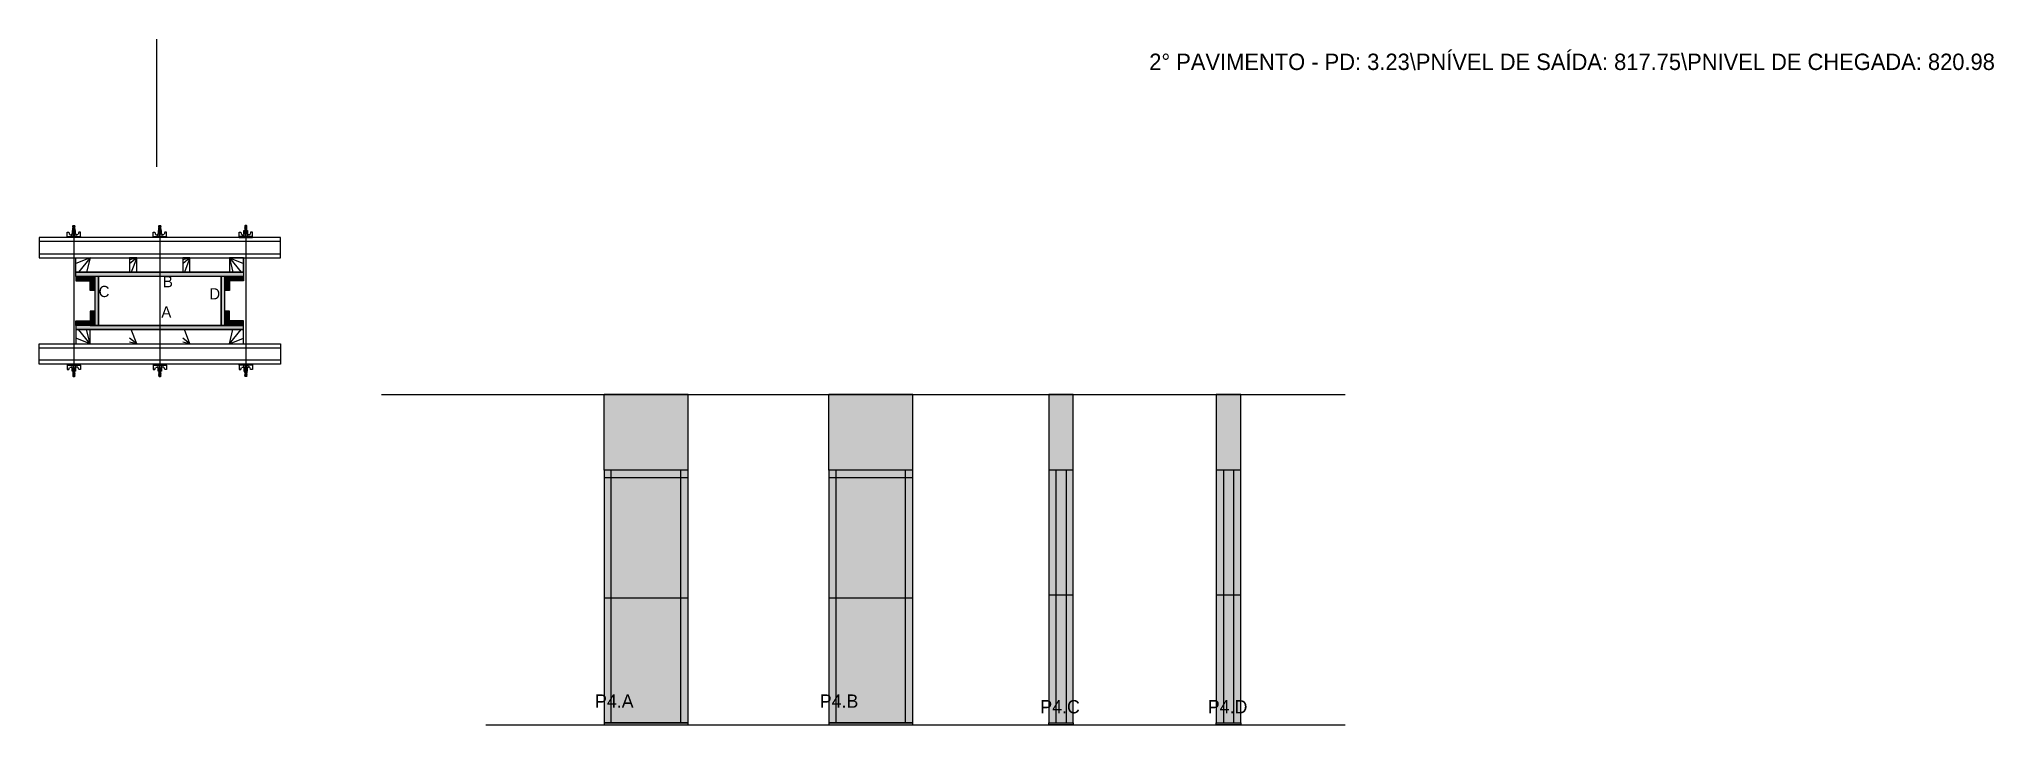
# Model space of a CAD drawing. Header units: metres. Extents: x 1940 to 3851, y 10832 to 11503.
import ezdxf

# ---------------------------------------------------------------- set-up
doc = ezdxf.new("R2010")
doc.units = ezdxf.units.M
for name, color, linetype in [('CHAPA', 7, 'Continuous'), ('COTA', 7, 'Continuous'), ('Hachura', 7, 'Continuous'), ('Madeira', 7, 'Continuous'), ('NOMENCLATURA', 7, 'Continuous'), ('Nível', 7, 'Continuous'), ('Painéis', 7, 'Continuous'), ('Perfil Metálico', 7, 'Continuous'), ('SARR_2.2x7', 7, 'Continuous'), ('SARRAFO', 7, 'Continuous'), ('Texto Seção', 7, 'Continuous'), ('TEXTO_GERAL', 7, 'Continuous')]:
    doc.layers.add(name, color=color, linetype=linetype)

msp = doc.modelspace()

# ---------------------------------------------------------------- hatches: boundary and pattern name
at = {"layer": 'COTA'}
h = msp.add_hatch(color=7, dxfattribs=at)
h.dxf.hatch_style = 1
h.paths.add_polyline_path([(2492.3, 11155.3), (2492.3, 11081.3), (2492.3, 11081.3), (2574.3, 11081.3), (2574.3, 11081.3), (2574.3, 11155.3), (2574.3, 11155.3), (2492.3, 11155.3)])
h = msp.add_hatch(color=7, dxfattribs=at)
h.dxf.hatch_style = 1
h.paths.add_polyline_path([(2712, 11155.3), (2712, 11081.3), (2712, 11081.3), (2794, 11081.3), (2794, 11081.3), (2794, 11155.3), (2794, 11155.3), (2712, 11155.3)])
h = msp.add_hatch(color=7, dxfattribs=at)
h.dxf.hatch_style = 1
h.paths.add_polyline_path([(2926.9, 11081.3), (2950.9, 11081.3), (2950.9, 11081.3), (2950.9, 11155.3), (2950.9, 11155.3), (2926.9, 11155.3), (2926.9, 11155.3), (2926.9, 11081.3)])
h = msp.add_hatch(color=7, dxfattribs=at)
h.dxf.hatch_style = 1
h.paths.add_polyline_path([(3090.7, 11081.3), (3114.7, 11081.3), (3114.7, 11081.3), (3114.7, 11155.3), (3114.7, 11155.3), (3090.7, 11155.3), (3090.7, 11155.3), (3090.7, 11081.3)])
at = {"layer": 'Hachura'}
h = msp.add_hatch(color=7, dxfattribs=at)
h.dxf.hatch_style = 1
h.paths.add_polyline_path([(1975.9, 11271), (1975.9, 11275), (1975.9, 11275), (2139.9, 11275), (2139.9, 11275), (2139.9, 11271), (2139.9, 11271), (1975.9, 11271)])
h = msp.add_hatch(color=7, dxfattribs=at)
h.dxf.hatch_style = 1
h.paths.add_polyline_path([(1975.9, 11271), (1975.9, 11275), (1975.9, 11275), (2139.9, 11275), (2139.9, 11275), (2139.9, 11271), (2139.9, 11271), (1975.9, 11271)])
h = msp.add_hatch(color=7, dxfattribs=at)
h.dxf.hatch_style = 1
h.paths.add_polyline_path([(1989.9, 11271), (1989.9, 11266.6), (1989.9, 11266.6), (1975.9, 11266.6), (1975.9, 11266.6), (1975.9, 11271), (1975.9, 11271), (1989.9, 11271)])
h = msp.add_hatch(color=7, dxfattribs=at)
h.dxf.hatch_style = 1
h.paths.add_polyline_path([(1994.3, 11271), (1989.9, 11271), (1989.9, 11271), (1989.9, 11257), (1989.9, 11257), (1994.3, 11257), (1994.3, 11257), (1994.3, 11271)])
h = msp.add_hatch(color=7, dxfattribs=at)
h.dxf.hatch_style = 1
h.paths.add_polyline_path([(1997.9, 11271), (1994.3, 11271), (1994.3, 11271), (1994.3, 11223), (1994.3, 11223), (1997.9, 11223), (1997.9, 11223), (1997.9, 11271)])
h = msp.add_hatch(color=7, dxfattribs=at)
h.dxf.hatch_style = 1
h.paths.add_polyline_path([(1997.9, 11271), (1994.3, 11271), (1994.3, 11271), (1994.3, 11223), (1994.3, 11223), (1997.9, 11223), (1997.9, 11223), (1997.9, 11271)])
h = msp.add_hatch(color=7, dxfattribs=at)
h.dxf.hatch_style = 1
h.paths.add_polyline_path([(2121.5, 11271), (2117.9, 11271), (2117.9, 11271), (2117.9, 11223), (2117.9, 11223), (2121.5, 11223), (2121.5, 11223), (2121.5, 11271)])
h = msp.add_hatch(color=7, dxfattribs=at)
h.dxf.hatch_style = 1
h.paths.add_polyline_path([(2121.5, 11271), (2117.9, 11271), (2117.9, 11271), (2117.9, 11223), (2117.9, 11223), (2121.5, 11223), (2121.5, 11223), (2121.5, 11271)])
h = msp.add_hatch(color=7, dxfattribs=at)
h.dxf.hatch_style = 1
h.paths.add_polyline_path([(2125.9, 11271), (2121.5, 11271), (2121.5, 11271), (2121.5, 11257), (2121.5, 11257), (2125.9, 11257), (2125.9, 11257), (2125.9, 11271)])
h = msp.add_hatch(color=7, dxfattribs=at)
h.dxf.hatch_style = 1
h.paths.add_polyline_path([(2125.9, 11271), (2125.9, 11266.6), (2125.9, 11266.6), (2139.9, 11266.6), (2139.9, 11266.6), (2139.9, 11271), (2139.9, 11271), (2125.9, 11271)])
h = msp.add_hatch(color=7, dxfattribs=at)
h.dxf.hatch_style = 1
h.paths.add_polyline_path([(1994.3, 11223), (1989.9, 11223), (1989.9, 11223), (1989.9, 11237), (1989.9, 11237), (1994.3, 11237), (1994.3, 11237), (1994.3, 11223)])
h = msp.add_hatch(color=7, dxfattribs=at)
h.dxf.hatch_style = 1
h.paths.add_polyline_path([(2125.9, 11223), (2121.5, 11223), (2121.5, 11223), (2121.5, 11237), (2121.5, 11237), (2125.9, 11237), (2125.9, 11237), (2125.9, 11223)])
h = msp.add_hatch(color=7, dxfattribs=at)
h.dxf.hatch_style = 1
h.paths.add_polyline_path([(1989.9, 11223), (1989.9, 11227.4), (1989.9, 11227.4), (1975.9, 11227.4), (1975.9, 11227.4), (1975.9, 11223), (1975.9, 11223), (1989.9, 11223)])
h = msp.add_hatch(color=7, dxfattribs=at)
h.dxf.hatch_style = 1
h.paths.add_polyline_path([(1975.9, 11223), (1975.9, 11219), (1975.9, 11219), (2139.9, 11219), (2139.9, 11219), (2139.9, 11223), (2139.9, 11223), (1975.9, 11223)])
h = msp.add_hatch(color=7, dxfattribs=at)
h.dxf.hatch_style = 1
h.paths.add_polyline_path([(1975.9, 11223), (1975.9, 11219), (1975.9, 11219), (2139.9, 11219), (2139.9, 11219), (2139.9, 11223), (2139.9, 11223), (1975.9, 11223)])
h = msp.add_hatch(color=7, dxfattribs=at)
h.dxf.hatch_style = 1
h.paths.add_polyline_path([(2125.9, 11223), (2125.9, 11227.4), (2125.9, 11227.4), (2139.9, 11227.4), (2139.9, 11227.4), (2139.9, 11223), (2139.9, 11223), (2125.9, 11223)])
h = msp.add_hatch(color=7, dxfattribs=at)
h.dxf.hatch_style = 1
h.paths.add_polyline_path([(2574.3, 10832.3), (2574.3, 11081.3), (2574.3, 11081.3), (2492.3, 11081.3), (2492.3, 11081.3), (2492.3, 10832.3), (2492.3, 10832.3), (2574.3, 10832.3)])
h = msp.add_hatch(color=7, dxfattribs=at)
h.dxf.hatch_style = 1
h.paths.add_polyline_path([(2794, 10832.3), (2794, 11081.3), (2794, 11081.3), (2712, 11081.3), (2712, 11081.3), (2712, 10832.3), (2712, 10832.3), (2794, 10832.3)])
h = msp.add_hatch(color=7, dxfattribs=at)
h.dxf.hatch_style = 1
h.paths.add_polyline_path([(2950.9, 10832.3), (2950.9, 11081.3), (2950.9, 11081.3), (2926.9, 11081.3), (2926.9, 11081.3), (2926.9, 10832.3), (2926.9, 10832.3), (2950.9, 10832.3)])
h = msp.add_hatch(color=7, dxfattribs=at)
h.dxf.hatch_style = 1
h.paths.add_polyline_path([(3114.7, 10832.3), (3114.7, 11081.3), (3114.7, 11081.3), (3090.7, 11081.3), (3090.7, 11081.3), (3090.7, 10832.3), (3090.7, 10832.3), (3114.7, 10832.3)])

# ---------------------------------------------------------------- linework, layer by layer
at = {"layer": 'CHAPA', "color": 7, "lineweight": 25}
for points in [[(1975.9, 11271), (1975.9, 11275), (2139.9, 11275), (2139.9, 11271)], [(1975.9, 11271), (1975.9, 11275), (2139.9, 11275), (2139.9, 11271)], [(1997.9, 11271), (1994.3, 11271), (1994.3, 11223), (1997.9, 11223)], [(1997.9, 11271), (1994.3, 11271), (1994.3, 11223), (1997.9, 11223)], [(2121.5, 11271), (2117.9, 11271), (2117.9, 11223), (2121.5, 11223)], [(2121.5, 11271), (2117.9, 11271), (2117.9, 11223), (2121.5, 11223)], [(1975.9, 11223), (1975.9, 11219), (2139.9, 11219), (2139.9, 11223)], [(1975.9, 11223), (1975.9, 11219), (2139.9, 11219), (2139.9, 11223)]]:
    msp.add_lwpolyline(points, close=True, dxfattribs=at)
at = {"layer": 'COTA', "color": 7, "lineweight": 25}
for p, q in [((2574.3, 11155.3), (2492.3, 11155.3)), ((2492.3, 11081.3), (2492.3, 11155.3)), ((2574.3, 11081.3), (2574.3, 11155.3)), ((2794, 11155.3), (2712, 11155.3)), ((2712, 11081.3), (2712, 11155.3)), ((2794, 11081.3), (2794, 11155.3))]:
    msp.add_line(p, q, dxfattribs=at)
for points in [[(2950.9, 11081.3), (2950.9, 11155.3), (2926.9, 11155.3), (2926.9, 11081.3)], [(3114.7, 11081.3), (3114.7, 11155.3), (3090.7, 11155.3), (3090.7, 11081.3)]]:
    msp.add_lwpolyline(points, dxfattribs=at)
at = {"layer": 'Defpoints', "color": 7, "lineweight": 25}
msp.add_line((2054.9, 11378), (2054.9, 11503), dxfattribs=at)
at = {"layer": 'Hachura', "color": 7, "lineweight": 25}
for p, q in [((1967.5, 11309), (1967.5, 11314.1)), ((1967.5, 11314.1), (1969.1, 11314.1)), ((1969.1, 11314.1), (1969.7, 11311.9)), ((1975.6, 11315.7), (1972.2, 11315.7)), ((1972.2, 11315.7), (1972.2, 11312.5)), ((1975.6, 11315.6), (1972.2, 11315.6)), ((1972.8, 11320), (1975, 11319)), ((1974.9, 11318.7), (1972.8, 11319.8)), ((1972.8, 11318.9), (1975, 11317.8)), ((1974.9, 11317.6), (1972.8, 11318.6)), ((1972.8, 11317.7), (1975, 11316.6)), ((1974.9, 11316.4), (1972.8, 11317.5)), ((1974, 11315.7), (1972.8, 11316.3)), ((1972.9, 11320.5), (1973.2, 11320.8)), ((1972.9, 11320.1), (1972.9, 11320.5)), ((1972.9, 11320.5), (1972.9, 11320.5)), ((1974.8, 11320.5), (1972.9, 11320.5)), ((1972.9, 11320.1), (1974.8, 11319.2)), ((1972.9, 11320.1), (1974.8, 11319.2)), ((1972.9, 11319), (1972.9, 11319.6)), ((1974.8, 11318.6), (1972.9, 11319.6)), ((1972.9, 11319), (1974.8, 11318)), ((1972.9, 11317.8), (1972.9, 11318.5)), ((1974.8, 11317.5), (1972.9, 11318.5)), ((1972.9, 11318.2), (1972.9, 11318.5)), ((1972.9, 11317.8), (1974.8, 11316.8)), ((1972.9, 11316.6), (1972.9, 11317.3)), ((1974.8, 11316.3), (1972.9, 11317.3)), ((1972.9, 11316.6), (1974.8, 11315.7)), ((1973.8, 11315.7), (1972.9, 11316.1)), ((1972.9, 11315.7), (1972.9, 11316.1)), ((1973.2, 11320.8), (1974.5, 11320.8)), ((1973.3, 11315.7), (1973.3, 11312.5)), ((1974.8, 11319.8), (1973.5, 11320.5)), ((1974.9, 11319.9), (1973.8, 11320.5)), ((1973.9, 11319.8), (1973.9, 11178)), ((1974.3, 11320.5), (1975, 11320.1)), ((1974.8, 11320.5), (1974.5, 11320.8)), ((1974.6, 11320.5), (1974.8, 11320.3)), ((1974.8, 11320.3), (1974.8, 11320.5)), ((1974.8, 11319.8), (1974.8, 11319.2)), ((1974.8, 11318), (1974.8, 11318.6)), ((1974.8, 11317.3), (1974.8, 11317.5)), ((1974.8, 11317.3), (1974.8, 11316.8)), ((1974.8, 11316.3), (1974.8, 11315.7)), ((1974.8, 11315.7), (1974.8, 11312.5)), ((1975.6, 11312.5), (1975.6, 11315.7)), ((1978.7, 11314.1), (1978.1, 11311.9)), ((1980.4, 11314.1), (1978.7, 11314.1)), ((1980.4, 11309.9), (1980.4, 11314.1)), ((2051.5, 11309), (2051.5, 11314.1)), ((2051.5, 11314.1), (2053.1, 11314.1)), ((2053.1, 11314.1), (2053.7, 11311.9)), ((2059.6, 11315.7), (2056.2, 11315.7)), ((2056.2, 11315.7), (2056.2, 11312.5)), ((2059.6, 11315.6), (2056.2, 11315.6)), ((2056.8, 11320), (2059, 11319)), ((2058.9, 11318.7), (2056.8, 11319.8)), ((2056.8, 11318.9), (2059, 11317.8)), ((2058.9, 11317.6), (2056.8, 11318.6)), ((2056.8, 11317.7), (2059, 11316.6)), ((2058.9, 11316.4), (2056.8, 11317.5)), ((2058, 11315.7), (2056.8, 11316.3)), ((2056.9, 11320.5), (2057.2, 11320.8)), ((2056.9, 11320.1), (2056.9, 11320.5)), ((2056.9, 11320.5), (2056.9, 11320.5)), ((2058.8, 11320.5), (2056.9, 11320.5)), ((2056.9, 11320.1), (2058.8, 11319.2)), ((2056.9, 11320.1), (2058.8, 11319.2)), ((2056.9, 11319), (2056.9, 11319.6)), ((2058.8, 11318.6), (2056.9, 11319.6)), ((2056.9, 11319), (2058.8, 11318)), ((2056.9, 11317.8), (2056.9, 11318.5)), ((2058.8, 11317.5), (2056.9, 11318.5)), ((2056.9, 11318.2), (2056.9, 11318.5)), ((2056.9, 11317.8), (2058.8, 11316.8)), ((2056.9, 11316.6), (2056.9, 11317.3)), ((2058.8, 11316.3), (2056.9, 11317.3)), ((2056.9, 11316.6), (2058.8, 11315.7)), ((2057.8, 11315.7), (2056.9, 11316.1)), ((2056.9, 11315.7), (2056.9, 11316.1)), ((2057.2, 11320.8), (2058.5, 11320.8)), ((2057.3, 11315.7), (2057.3, 11312.5)), ((2058.8, 11319.8), (2057.5, 11320.5)), ((2058.9, 11319.9), (2057.8, 11320.5)), ((2057.9, 11319.8), (2057.9, 11178)), ((2058.3, 11320.5), (2059, 11320.1)), ((2058.8, 11320.5), (2058.5, 11320.8)), ((2058.6, 11320.5), (2058.8, 11320.3)), ((2058.8, 11320.3), (2058.8, 11320.5)), ((2058.8, 11319.8), (2058.8, 11319.2)), ((2058.8, 11318), (2058.8, 11318.6)), ((2058.8, 11317.3), (2058.8, 11317.5)), ((2058.8, 11317.3), (2058.8, 11316.8)), ((2058.8, 11316.3), (2058.8, 11315.7)), ((2058.8, 11315.7), (2058.8, 11312.5)), ((2059.6, 11312.5), (2059.6, 11315.7)), ((2062.7, 11314.1), (2062.1, 11311.9)), ((2064.4, 11314.1), (2062.7, 11314.1)), ((2064.4, 11309.9), (2064.4, 11314.1)), ((2135.5, 11309.9), (2135.5, 11314.1)), ((2135.5, 11314.1), (2137.1, 11314.1)), ((2137.1, 11314.1), (2137.7, 11311.9)), ((2140.2, 11315.7), (2143.6, 11315.7)), ((2140.2, 11312.5), (2140.2, 11315.7)), ((2140.2, 11315.6), (2143.6, 11315.6)), ((2141.5, 11320.5), (2140.9, 11320.1)), ((2140.9, 11319.9), (2142, 11320.5)), ((2143, 11320), (2140.9, 11319)), ((2140.9, 11318.7), (2143.1, 11319.8)), ((2143, 11318.9), (2140.9, 11317.8)), ((2140.9, 11317.6), (2143.1, 11318.6)), ((2143, 11317.7), (2140.9, 11316.6)), ((2140.9, 11316.4), (2143.1, 11317.5)), ((2141, 11320.5), (2141.3, 11320.8)), ((2141.3, 11320.5), (2141, 11320.3)), ((2141, 11320.3), (2141, 11320.5)), ((2141, 11319.8), (2142.3, 11320.5)), ((2141, 11320.5), (2143, 11320.5)), ((2143, 11320.1), (2141, 11319.2)), ((2143, 11320.1), (2141, 11319.2)), ((2141, 11319.8), (2141, 11319.2)), ((2141, 11318.6), (2143, 11319.6)), ((2143, 11319), (2141, 11318)), ((2141, 11318), (2141, 11318.6)), ((2141, 11317.5), (2143, 11318.5)), ((2143, 11317.8), (2141, 11316.8)), ((2141, 11317.3), (2141, 11317.5)), ((2141, 11317.3), (2141, 11316.8)), ((2141, 11316.3), (2143, 11317.3)), ((2143, 11316.6), (2141, 11315.7)), ((2141, 11316.3), (2141, 11315.7)), ((2141, 11315.7), (2141, 11312.5)), ((2142.6, 11320.8), (2141.3, 11320.8)), ((2141.8, 11315.7), (2143.1, 11316.3)), ((2141.9, 11319.8), (2141.9, 11178)), ((2142, 11315.7), (2143, 11316.1)), ((2143, 11320.5), (2142.6, 11320.8)), ((2142.6, 11315.7), (2142.6, 11312.5)), ((2143, 11320.1), (2143, 11320.5)), ((2143, 11320.5), (2143, 11320.5)), ((2143, 11319), (2143, 11319.6)), ((2143, 11317.8), (2143, 11318.5)), ((2143, 11318.2), (2143, 11318.5)), ((2143, 11316.6), (2143, 11317.3)), ((2143, 11315.7), (2143, 11316.1)), ((2143.6, 11315.7), (2143.6, 11312.5)), ((2146.7, 11314.1), (2146.1, 11311.9)), ((2148.4, 11314.1), (2146.7, 11314.1)), ((2148.4, 11309), (2148.4, 11314.1)), ((1967.5, 11309.9), (1980.4, 11309.9)), ((1967.5, 11309.9), (1972.6, 11309.9)), ((1980.4, 11309), (1967.5, 11309)), ((1967.6, 11309.9), (1967.6, 11309)), ((1967.8, 11309.9), (1967.8, 11309)), ((1968.2, 11309.9), (1968.2, 11309)), ((1968.6, 11309.9), (1968.6, 11309)), ((1969.5, 11309.9), (1969.5, 11309)), ((1970, 11311.7), (1972, 11311.7)), ((1970.9, 11309.9), (1970.9, 11309)), ((1979.4, 11309), (1971.6, 11309)), ((1972, 11312.5), (1975.8, 11312.5)), ((1972, 11309.9), (1972, 11312.5)), ((1973.9, 11309.9), (1972, 11309.9)), ((1972.6, 11309.9), (1973.3, 11309.9)), ((1973, 11309.6), (1973, 11309.8)), ((1973, 11309.1), (1973, 11309.6)), ((1973.6, 11309.9), (1973.6, 11311.9)), ((1973.9, 11309.9), (1973.9, 11309)), ((1974.1, 11311.9), (1974.1, 11309.9)), ((1974.9, 11309.8), (1974.9, 11309.3)), ((1975.8, 11312.5), (1975.6, 11312.5)), ((1975.8, 11312.5), (1975.6, 11312.5)), ((1975.8, 11312.5), (1975.8, 11309.9)), ((1977.8, 11311.7), (1975.8, 11311.7)), ((1976.9, 11309.9), (1976.9, 11309)), ((1978.4, 11309.9), (1978.4, 11309)), ((1979.2, 11309.9), (1979.2, 11309)), ((1979.7, 11309.9), (1979.7, 11309)), ((1980, 11309.9), (1980, 11309)), ((1980.2, 11309.9), (1980.2, 11309)), ((1980.4, 11309.9), (1980.4, 11309)), ((2051.5, 11309.9), (2064.4, 11309.9)), ((2051.5, 11309.9), (2056.6, 11309.9)), ((2064.4, 11309), (2051.5, 11309)), ((2051.6, 11309.9), (2051.6, 11309)), ((2051.8, 11309.9), (2051.8, 11309)), ((2052.2, 11309.9), (2052.2, 11309)), ((2052.6, 11309.9), (2052.6, 11309)), ((2053.5, 11309.9), (2053.5, 11309)), ((2054, 11311.7), (2056, 11311.7)), ((2054.9, 11309.9), (2054.9, 11309)), ((2063.4, 11309), (2055.6, 11309)), ((2056, 11312.5), (2059.8, 11312.5)), ((2056, 11309.9), (2056, 11312.5)), ((2057.9, 11309.9), (2056, 11309.9)), ((2056.6, 11309.9), (2057.3, 11309.9)), ((2057, 11309.6), (2057, 11309.8)), ((2057, 11309.1), (2057, 11309.6)), ((2057.6, 11309.9), (2057.6, 11311.9)), ((2057.9, 11309.9), (2057.9, 11309)), ((2058.1, 11311.9), (2058.1, 11309.9)), ((2058.9, 11309.8), (2058.9, 11309.3)), ((2059.8, 11312.5), (2059.6, 11312.5)), ((2059.8, 11312.5), (2059.6, 11312.5)), ((2059.8, 11312.5), (2059.8, 11309.9)), ((2061.8, 11311.7), (2059.8, 11311.7)), ((2060.9, 11309.9), (2060.9, 11309)), ((2062.4, 11309.9), (2062.4, 11309)), ((2063.2, 11309.9), (2063.2, 11309)), ((2063.7, 11309.9), (2063.7, 11309)), ((2064, 11309.9), (2064, 11309)), ((2064.2, 11309.9), (2064.2, 11309)), ((2064.4, 11309.9), (2064.4, 11309)), ((2148.4, 11309.9), (2135.5, 11309.9)), ((2135.5, 11309.9), (2135.5, 11309)), ((2135.5, 11309), (2148.4, 11309)), ((2135.6, 11309.9), (2135.6, 11309)), ((2135.8, 11309.9), (2135.8, 11309)), ((2136.2, 11309.9), (2136.2, 11309)), ((2136.4, 11309), (2144.2, 11309)), ((2136.6, 11309.9), (2136.6, 11309)), ((2137.5, 11309.9), (2137.5, 11309)), ((2138, 11311.7), (2140, 11311.7)), ((2138.9, 11309.9), (2138.9, 11309)), ((2143.9, 11312.5), (2140, 11312.5)), ((2140, 11312.5), (2140, 11309.9)), ((2140, 11312.5), (2140.2, 11312.5)), ((2140, 11312.5), (2140.2, 11312.5)), ((2140.9, 11309.8), (2140.9, 11309.3)), ((2141.7, 11311.9), (2141.7, 11309.9)), ((2141.9, 11309.9), (2143.9, 11309.9)), ((2141.9, 11309.9), (2141.9, 11309)), ((2142.2, 11309.9), (2142.2, 11311.9)), ((2143.2, 11309.9), (2142.6, 11309.9)), ((2142.9, 11309.6), (2142.9, 11309.8)), ((2142.9, 11309.1), (2142.9, 11309.6)), ((2148.4, 11309.9), (2143.2, 11309.9)), ((2143.9, 11309.9), (2143.9, 11312.5)), ((2145.8, 11311.7), (2143.9, 11311.7)), ((2145, 11309.9), (2145, 11309)), ((2146.4, 11309.9), (2146.4, 11309)), ((2147.2, 11309.9), (2147.2, 11309)), ((2147.7, 11309.9), (2147.7, 11309)), ((2148, 11309.9), (2148, 11309)), ((2148.2, 11309.9), (2148.2, 11309)), ((1980.4, 11185), (1967.5, 11185)), ((1967.5, 11185), (1967.5, 11179.8)), ((1967.5, 11184.1), (1980.4, 11184.1)), ((1967.5, 11184.1), (1972.6, 11184.1)), ((1967.5, 11179.8), (1969.1, 11179.8)), ((1967.6, 11184.1), (1967.6, 11185)), ((1967.8, 11184.1), (1967.8, 11185)), ((1968.2, 11184.1), (1968.2, 11185)), ((1968.6, 11184.1), (1968.6, 11185)), ((1969.1, 11179.8), (1969.7, 11182)), ((1969.5, 11184.1), (1969.5, 11185)), ((1970, 11182.3), (1972, 11182.3)), ((1970.9, 11184.1), (1970.9, 11185)), ((1979.4, 11185), (1971.6, 11185)), ((1973.9, 11184.1), (1972, 11184.1)), ((1972, 11184.1), (1972, 11181.5)), ((1972, 11181.5), (1975.8, 11181.5)), ((1972.2, 11178.3), (1972.2, 11181.5)), ((1972.6, 11184.1), (1973.3, 11184.1)), ((1973, 11184.8), (1973, 11184.4)), ((1973, 11184.4), (1973, 11184.2)), ((1973.3, 11178.3), (1973.3, 11181.5)), ((1973.6, 11184.1), (1973.6, 11182.1)), ((1973.9, 11184.1), (1973.9, 11185)), ((1974.1, 11182.1), (1974.1, 11184.1)), ((1974.8, 11178.3), (1974.8, 11181.5)), ((1974.9, 11184.2), (1974.9, 11184.6)), ((1975.6, 11181.5), (1975.6, 11178.3)), ((1975.8, 11181.5), (1975.6, 11181.5)), ((1975.8, 11181.5), (1975.6, 11181.5)), ((1977.8, 11182.3), (1975.8, 11182.3)), ((1975.8, 11181.5), (1975.8, 11184.1)), ((1976.9, 11184.1), (1976.9, 11185)), ((1978.7, 11179.8), (1978.1, 11182)), ((1978.4, 11184.1), (1978.4, 11185)), ((1980.4, 11179.8), (1978.7, 11179.8)), ((1979.2, 11184.1), (1979.2, 11185)), ((1979.7, 11184.1), (1979.7, 11185)), ((1980, 11184.1), (1980, 11185)), ((1980.2, 11184.1), (1980.2, 11185)), ((1980.4, 11184.1), (1980.4, 11185)), ((1980.4, 11184.1), (1980.4, 11179.8)), ((2064.4, 11185), (2051.5, 11185)), ((2051.5, 11185), (2051.5, 11179.8)), ((2051.5, 11184.1), (2064.4, 11184.1)), ((2051.5, 11184.1), (2056.6, 11184.1)), ((2051.5, 11179.8), (2053.1, 11179.8)), ((2051.6, 11184.1), (2051.6, 11185)), ((2051.8, 11184.1), (2051.8, 11185)), ((2052.2, 11184.1), (2052.2, 11185)), ((2052.6, 11184.1), (2052.6, 11185)), ((2053.1, 11179.8), (2053.7, 11182)), ((2053.5, 11184.1), (2053.5, 11185)), ((2054, 11182.3), (2056, 11182.3)), ((2054.9, 11184.1), (2054.9, 11185)), ((2063.4, 11185), (2055.6, 11185)), ((2057.9, 11184.1), (2056, 11184.1)), ((2056, 11184.1), (2056, 11181.5)), ((2056, 11181.5), (2059.8, 11181.5)), ((2056.2, 11178.3), (2056.2, 11181.5)), ((2056.6, 11184.1), (2057.3, 11184.1)), ((2057, 11184.8), (2057, 11184.4)), ((2057, 11184.4), (2057, 11184.2)), ((2057.3, 11178.3), (2057.3, 11181.5)), ((2057.6, 11184.1), (2057.6, 11182.1)), ((2057.9, 11184.1), (2057.9, 11185)), ((2058.1, 11182.1), (2058.1, 11184.1)), ((2058.8, 11178.3), (2058.8, 11181.5)), ((2058.9, 11184.2), (2058.9, 11184.6)), ((2059.6, 11181.5), (2059.6, 11178.3)), ((2059.8, 11181.5), (2059.6, 11181.5)), ((2059.8, 11181.5), (2059.6, 11181.5)), ((2061.8, 11182.3), (2059.8, 11182.3)), ((2059.8, 11181.5), (2059.8, 11184.1)), ((2060.9, 11184.1), (2060.9, 11185)), ((2062.7, 11179.8), (2062.1, 11182)), ((2062.4, 11184.1), (2062.4, 11185)), ((2064.4, 11179.8), (2062.7, 11179.8)), ((2063.2, 11184.1), (2063.2, 11185)), ((2063.7, 11184.1), (2063.7, 11185)), ((2064, 11184.1), (2064, 11185)), ((2064.2, 11184.1), (2064.2, 11185)), ((2064.4, 11184.1), (2064.4, 11185)), ((2064.4, 11184.1), (2064.4, 11179.8)), ((2135.5, 11185), (2148.4, 11185)), ((2135.5, 11184.1), (2135.5, 11185)), ((2148.4, 11184.1), (2135.5, 11184.1)), ((2135.5, 11184.1), (2135.5, 11179.8)), ((2135.5, 11179.8), (2137.1, 11179.8)), ((2135.6, 11184.1), (2135.6, 11185)), ((2135.8, 11184.1), (2135.8, 11185)), ((2136.2, 11184.1), (2136.2, 11185)), ((2136.4, 11185), (2144.2, 11185)), ((2136.6, 11184.1), (2136.6, 11185)), ((2137.1, 11179.8), (2137.7, 11182)), ((2137.5, 11184.1), (2137.5, 11185)), ((2138, 11182.3), (2140, 11182.3)), ((2138.9, 11184.1), (2138.9, 11185)), ((2140, 11181.5), (2140, 11184.1)), ((2143.9, 11181.5), (2140, 11181.5)), ((2140, 11181.5), (2140.2, 11181.5)), ((2140, 11181.5), (2140.2, 11181.5)), ((2140.2, 11181.5), (2140.2, 11178.3)), ((2140.9, 11184.2), (2140.9, 11184.6)), ((2141, 11178.3), (2141, 11181.5)), ((2141.7, 11182.1), (2141.7, 11184.1)), ((2141.9, 11184.1), (2141.9, 11185)), ((2141.9, 11184.1), (2143.9, 11184.1)), ((2142.2, 11184.1), (2142.2, 11182.1)), ((2143.2, 11184.1), (2142.6, 11184.1)), ((2142.6, 11178.3), (2142.6, 11181.5)), ((2142.9, 11184.8), (2142.9, 11184.4)), ((2142.9, 11184.4), (2142.9, 11184.2)), ((2148.4, 11184.1), (2143.2, 11184.1)), ((2143.6, 11178.3), (2143.6, 11181.5)), ((2143.9, 11184.1), (2143.9, 11181.5)), ((2145.8, 11182.3), (2143.9, 11182.3)), ((2145, 11184.1), (2145, 11185)), ((2146.7, 11179.8), (2146.1, 11182)), ((2146.4, 11184.1), (2146.4, 11185)), ((2148.4, 11179.8), (2146.7, 11179.8)), ((2147.2, 11184.1), (2147.2, 11185)), ((2147.7, 11184.1), (2147.7, 11185)), ((2148, 11184.1), (2148, 11185)), ((2148.2, 11184.1), (2148.2, 11185)), ((2148.4, 11185), (2148.4, 11179.8)), ((1975.6, 11178.3), (1972.2, 11178.3)), ((1975.6, 11178.3), (1972.2, 11178.3)), ((1974, 11178.3), (1972.8, 11177.6)), ((1974.9, 11177.5), (1972.8, 11176.5)), ((1972.8, 11176.2), (1975, 11177.3)), ((1974.9, 11176.4), (1972.8, 11175.3)), ((1972.8, 11175.1), (1975, 11176.2)), ((1974.9, 11175.2), (1972.8, 11174.2)), ((1972.8, 11173.9), (1975, 11175)), ((1972.9, 11177.3), (1974.8, 11178.3)), ((1973.8, 11178.3), (1972.9, 11177.8)), ((1972.9, 11178.3), (1972.9, 11177.8)), ((1974.8, 11177.6), (1972.9, 11176.7)), ((1972.9, 11177.3), (1972.9, 11176.7)), ((1972.9, 11176.1), (1974.8, 11177.1)), ((1974.8, 11176.5), (1972.9, 11175.5)), ((1972.9, 11176.1), (1972.9, 11175.5)), ((1972.9, 11175), (1974.8, 11175.9)), ((1972.9, 11175.7), (1972.9, 11175.5)), ((1974.8, 11175.3), (1972.9, 11174.3)), ((1972.9, 11175), (1972.9, 11174.3)), ((1972.9, 11173.8), (1974.8, 11174.8)), ((1972.9, 11173.8), (1974.8, 11174.8)), ((1972.9, 11173.8), (1972.9, 11173.5)), ((1972.9, 11173.5), (1972.9, 11173.5)), ((1972.9, 11173.5), (1973.2, 11173.2)), ((1974.8, 11173.5), (1972.9, 11173.5)), ((1973.2, 11173.2), (1974.5, 11173.2)), ((1974.8, 11174.1), (1973.5, 11173.5)), ((1974.9, 11174.1), (1973.8, 11173.5)), ((1974.3, 11173.5), (1975, 11173.8)), ((1974.8, 11173.5), (1974.5, 11173.2)), ((1974.6, 11173.5), (1974.8, 11173.6)), ((1974.8, 11177.6), (1974.8, 11178.3)), ((1974.8, 11176.7), (1974.8, 11177.1)), ((1974.8, 11176.7), (1974.8, 11176.5)), ((1974.8, 11175.9), (1974.8, 11175.3)), ((1974.8, 11174.1), (1974.8, 11174.8)), ((1974.8, 11173.6), (1974.8, 11173.5)), ((2059.6, 11178.3), (2056.2, 11178.3)), ((2059.6, 11178.3), (2056.2, 11178.3)), ((2058, 11178.3), (2056.8, 11177.6)), ((2058.9, 11177.5), (2056.8, 11176.5)), ((2056.8, 11176.2), (2059, 11177.3)), ((2058.9, 11176.4), (2056.8, 11175.3)), ((2056.8, 11175.1), (2059, 11176.2)), ((2058.9, 11175.2), (2056.8, 11174.2)), ((2056.8, 11173.9), (2059, 11175)), ((2056.9, 11177.3), (2058.8, 11178.3)), ((2057.8, 11178.3), (2056.9, 11177.8)), ((2056.9, 11178.3), (2056.9, 11177.8)), ((2058.8, 11177.6), (2056.9, 11176.7)), ((2056.9, 11177.3), (2056.9, 11176.7)), ((2056.9, 11176.1), (2058.8, 11177.1)), ((2058.8, 11176.5), (2056.9, 11175.5)), ((2056.9, 11176.1), (2056.9, 11175.5)), ((2056.9, 11175), (2058.8, 11175.9)), ((2056.9, 11175.7), (2056.9, 11175.5)), ((2058.8, 11175.3), (2056.9, 11174.3)), ((2056.9, 11175), (2056.9, 11174.3)), ((2056.9, 11173.8), (2058.8, 11174.8)), ((2056.9, 11173.8), (2058.8, 11174.8)), ((2056.9, 11173.8), (2056.9, 11173.5)), ((2056.9, 11173.5), (2056.9, 11173.5)), ((2056.9, 11173.5), (2057.2, 11173.2)), ((2058.8, 11173.5), (2056.9, 11173.5)), ((2057.2, 11173.2), (2058.5, 11173.2)), ((2058.8, 11174.1), (2057.5, 11173.5)), ((2058.9, 11174.1), (2057.8, 11173.5)), ((2058.3, 11173.5), (2059, 11173.8)), ((2058.8, 11173.5), (2058.5, 11173.2)), ((2058.6, 11173.5), (2058.8, 11173.6)), ((2058.8, 11177.6), (2058.8, 11178.3)), ((2058.8, 11176.7), (2058.8, 11177.1)), ((2058.8, 11176.7), (2058.8, 11176.5)), ((2058.8, 11175.9), (2058.8, 11175.3)), ((2058.8, 11174.1), (2058.8, 11174.8)), ((2058.8, 11173.6), (2058.8, 11173.5)), ((2140.2, 11178.3), (2143.6, 11178.3)), ((2140.2, 11178.3), (2143.6, 11178.3)), ((2140.9, 11177.5), (2143.1, 11176.5)), ((2143, 11176.2), (2140.9, 11177.3)), ((2140.9, 11176.4), (2143.1, 11175.3)), ((2143, 11175.1), (2140.9, 11176.2)), ((2140.9, 11175.2), (2143.1, 11174.2)), ((2143, 11173.9), (2140.9, 11175)), ((2140.9, 11174.1), (2142, 11173.5)), ((2141.5, 11173.5), (2140.9, 11173.8)), ((2141, 11177.6), (2141, 11178.3)), ((2143, 11177.3), (2141, 11178.3)), ((2141, 11177.6), (2143, 11176.7)), ((2141, 11176.7), (2141, 11177.1)), ((2143, 11176.1), (2141, 11177.1)), ((2141, 11176.7), (2141, 11176.5)), ((2141, 11176.5), (2143, 11175.5)), ((2141, 11175.9), (2141, 11175.3)), ((2143, 11175), (2141, 11175.9)), ((2141, 11175.3), (2143, 11174.3)), ((2143, 11173.8), (2141, 11174.8)), ((2141, 11174.1), (2141, 11174.8)), ((2143, 11173.8), (2141, 11174.8)), ((2141, 11174.1), (2142.3, 11173.5)), ((2141.3, 11173.5), (2141, 11173.6)), ((2141, 11173.6), (2141, 11173.5)), ((2141, 11173.5), (2141.3, 11173.2)), ((2141, 11173.5), (2143, 11173.5)), ((2142.6, 11173.2), (2141.3, 11173.2)), ((2141.8, 11178.3), (2143.1, 11177.6)), ((2142, 11178.3), (2143, 11177.8)), ((2143, 11173.5), (2142.6, 11173.2)), ((2143, 11178.3), (2143, 11177.8)), ((2143, 11177.3), (2143, 11176.7)), ((2143, 11176.1), (2143, 11175.5)), ((2143, 11175.7), (2143, 11175.5)), ((2143, 11175), (2143, 11174.3)), ((2143, 11173.8), (2143, 11173.5)), ((2143, 11173.5), (2143, 11173.5))]:
    msp.add_line(p, q, dxfattribs=at)
at = {"layer": 'Madeira', "color": 7, "lineweight": 25}
for p, q in [((1989.9, 11289), (1975.9, 11283.6)), ((1989.9, 11289), (1978.4, 11275)), ((1989.9, 11289), (1986.4, 11275)), ((2035.4, 11289), (2028.4, 11283.2)), ((2035.4, 11289), (2028.4, 11287.2)), ((2035.4, 11289), (2030, 11275)), ((2087.4, 11289), (2080.4, 11283.2)), ((2087.4, 11289), (2080.4, 11287.2)), ((2087.4, 11289), (2082, 11275)), ((2125.9, 11289), (2137.4, 11275)), ((2125.9, 11289), (2129.4, 11275)), ((2125.9, 11289), (2139.9, 11283.5)), ((1989.9, 11205), (1978.4, 11219)), ((1989.9, 11205), (1986.4, 11219)), ((2035.4, 11205), (2030, 11219)), ((2087.4, 11205), (2082, 11219)), ((2125.9, 11205), (2137.4, 11219)), ((2125.9, 11205), (2129.4, 11219)), ((1989.9, 11205), (1975.9, 11210.4)), ((2035.4, 11205), (2028.4, 11210.7)), ((2035.4, 11205), (2028.4, 11206.7)), ((2087.4, 11205), (2080.4, 11210.7)), ((2087.4, 11205), (2080.4, 11206.7)), ((2125.9, 11205), (2139.9, 11210.4))]:
    msp.add_line(p, q, dxfattribs=at)
for points in [[(2139.9, 11289), (2139.9, 11275), (1975.9, 11275), (1975.9, 11289)], [(2035.4, 11289), (2028.4, 11289), (2028.4, 11275), (2035.4, 11275)], [(2087.4, 11289), (2080.4, 11289), (2080.4, 11275), (2087.4, 11275)], [(2125.9, 11289), (2125.9, 11275), (2139.9, 11275), (2139.9, 11289)], [(1989.9, 11205), (1989.9, 11219), (1975.9, 11219), (1975.9, 11205)], [(2139.9, 11205), (2139.9, 11219), (1975.9, 11219), (1975.9, 11205)]]:
    msp.add_lwpolyline(points, close=True, dxfattribs=at)
at = {"layer": 'Nível', "color": 7, "lineweight": 25}
for p, q in [((2274.7, 11155.3), (3216.7, 11155.3)), ((2376.8, 10832.3), (3216.7, 10832.3))]:
    msp.add_line(p, q, dxfattribs=at)
at = {"layer": 'Painéis', "color": 7, "lineweight": 25}
for p, q in [((2492.3, 11081.3), (2492.3, 10832.3)), ((2574.3, 11081.3), (2492.3, 11081.3)), ((2574.3, 10832.3), (2574.3, 11081.3)), ((2712, 11081.3), (2712, 10832.3)), ((2794, 11081.3), (2712, 11081.3)), ((2794, 10832.3), (2794, 11081.3)), ((2926.9, 11081.3), (2926.9, 10834.3)), ((2950.9, 11081.3), (2926.9, 11081.3)), ((2950.9, 10834.3), (2950.9, 11081.3)), ((3090.7, 11081.3), (3090.7, 10834.3)), ((3114.7, 11081.3), (3090.7, 11081.3)), ((3114.7, 10834.3), (3114.7, 11081.3)), ((2574.3, 10956.3), (2492.3, 10956.3)), ((2794, 10956.3), (2712, 10956.3)), ((2950.9, 10959.3), (2926.9, 10959.3)), ((3114.7, 10959.3), (3090.7, 10959.3)), ((2492.3, 10834.3), (2574.3, 10834.3)), ((2712, 10834.3), (2794, 10834.3)), ((2926.9, 10834.3), (2950.9, 10834.3)), ((3090.7, 10834.3), (3114.7, 10834.3))]:
    msp.add_line(p, q, dxfattribs=at)
for points in [[(2117.9, 11223), (2117.9, 11271), (1997.9, 11271), (1997.9, 11223)], [(2574.3, 10834.3), (2492.3, 10834.3), (2492.3, 10832.3), (2574.3, 10832.3)], [(2794, 10834.3), (2712, 10834.3), (2712, 10832.3), (2794, 10832.3)], [(2926.9, 10834.3), (2950.9, 10834.3), (2950.9, 10832.3), (2926.9, 10832.3)], [(3090.7, 10834.3), (3114.7, 10834.3), (3114.7, 10832.3), (3090.7, 10832.3)]]:
    msp.add_lwpolyline(points, close=True, dxfattribs=at)
at = {"layer": 'Perfil Metálico', "color": 7, "lineweight": 25}
for points in [[(1939.9, 11309), (1939.9, 11289), (2175.9, 11289), (2175.9, 11309)], [(2175.9, 11293), (2175.9, 11305), (1939.9, 11305), (1939.9, 11293)], [(1939.9, 11185), (1939.9, 11205), (2175.9, 11205), (2175.9, 11185)], [(2175.9, 11201), (2175.9, 11189), (1939.9, 11189), (1939.9, 11201)]]:
    msp.add_lwpolyline(points, close=True, dxfattribs=at)
at = {"layer": 'SARR_2.2x7', "color": 7, "lineweight": 25}
for p, q in [((2492.3, 11074.3), (2574.3, 11074.3)), ((2499.3, 10956.3), (2499.3, 11081.3)), ((2567.3, 10956.3), (2567.3, 11081.3)), ((2712, 11074.3), (2794, 11074.3)), ((2719, 10956.3), (2719, 11081.3)), ((2787, 10956.3), (2787, 11081.3)), ((2933.9, 11081.3), (2933.9, 10834.3)), ((2943.9, 11081.3), (2943.9, 10834.3)), ((3097.7, 11081.3), (3097.7, 10834.3)), ((3107.7, 11081.3), (3107.7, 10834.3)), ((2499.3, 10834.3), (2499.3, 10956.3)), ((2567.3, 10834.3), (2567.3, 10956.3)), ((2719, 10834.3), (2719, 10956.3)), ((2787, 10834.3), (2787, 10956.3)), ((2499.3, 10834.3), (2499.3, 10834.3)), ((2567.3, 10834.3), (2567.3, 10834.3)), ((2719, 10834.3), (2719, 10834.3)), ((2787, 10834.3), (2787, 10834.3))]:
    msp.add_line(p, q, dxfattribs=at)
at = {"layer": 'SARRAFO', "color": 7, "lineweight": 25}
for points in [[(1975.9, 11266.6), (1989.9, 11266.6), (1989.9, 11271), (1975.9, 11271)], [(1989.9, 11257), (1989.9, 11271), (1994.3, 11271), (1994.3, 11257)], [(2121.5, 11257), (2121.5, 11271), (2125.9, 11271), (2125.9, 11257)], [(2139.9, 11266.6), (2125.9, 11266.6), (2125.9, 11271), (2139.9, 11271)], [(1989.9, 11237), (1989.9, 11223), (1994.3, 11223), (1994.3, 11237)], [(2121.5, 11237), (2121.5, 11223), (2125.9, 11223), (2125.9, 11237)], [(1975.9, 11227.4), (1989.9, 11227.4), (1989.9, 11223), (1975.9, 11223)], [(2139.9, 11227.4), (2125.9, 11227.4), (2125.9, 11223), (2139.9, 11223)]]:
    msp.add_lwpolyline(points, close=True, dxfattribs=at)

# ---------------------------------------------------------------- texts
at = {"layer": 'NOMENCLATURA', "color": 7, "lineweight": 25}
msp.add_text('2° PAVIMENTO - PD: 3.23\\PNÍVEL DE SAÍDA: 817.75\\PNIVEL DE CHEGADA: 820.98', height=16, dxfattribs=at).set_placement((3025.2, 11472.8))
at = {"layer": 'Texto Seção', "color": 7, "lineweight": 25}
for s, p in [('P4.A', (2483.4, 10849.1)), ('P4.B', (2703.1, 10849.1)), ('P4.C', (2918.7, 10843.6)), ('P4.D', (3082.5, 10843.6))]:
    msp.add_text(s, height=13, dxfattribs=at).set_placement(p)
at = {"layer": 'TEXTO_GERAL', "color": 7, "lineweight": 25}
for s, p in [('C', (1998.1, 11250.7)), ('B', (2060.9, 11260.3)), ('D', (2106.3, 11248.4)), ('A', (2059.4, 11230.6))]:
    msp.add_text(s, height=11, dxfattribs=at).set_placement(p)

doc.saveas('drawing.dxf')
